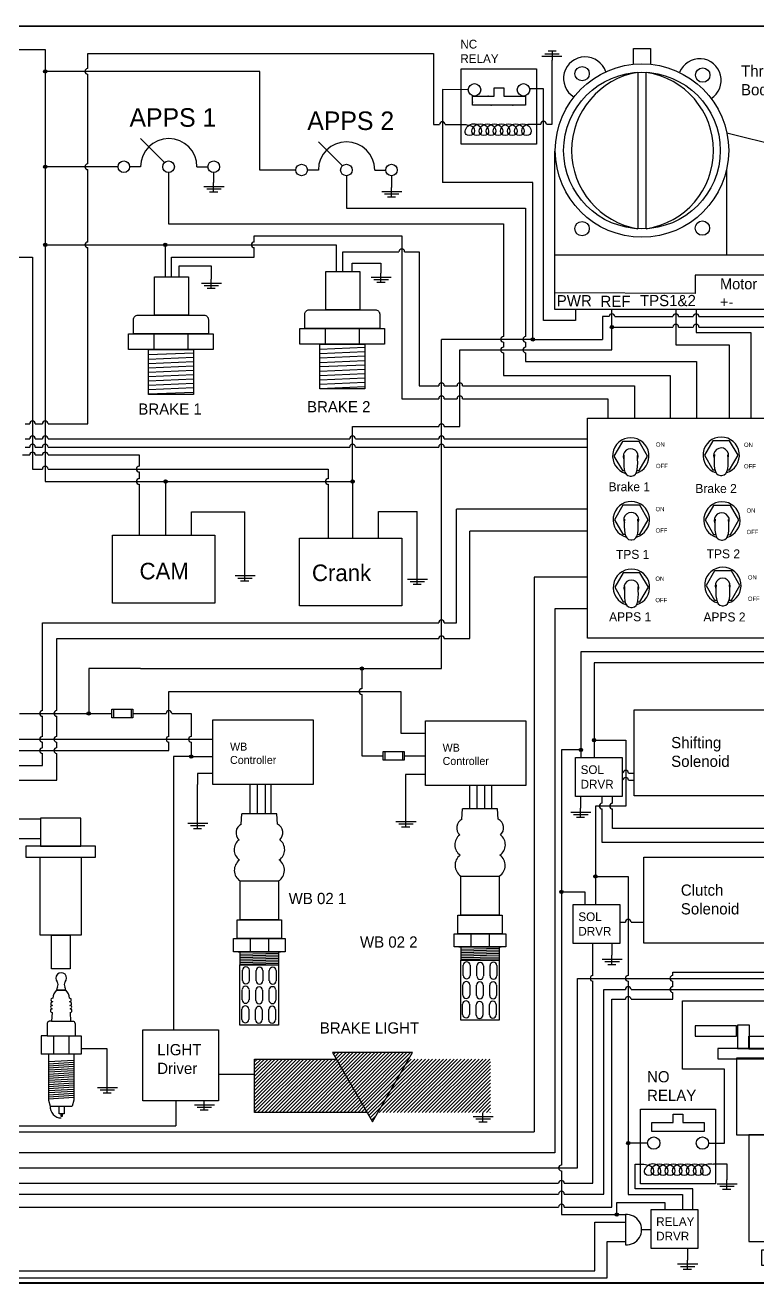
# Model space of a CAD drawing. Header units: inches. Extents: x 0 to 43.3, y -4.5 to 22.4.
# Drawn here: x 15.7 to 28.75, y 0.02 to 22.44 of the extents above; entities that cross this region are included whole.
import ezdxf
from ezdxf.enums import TextEntityAlignment as Align

# ---------------------------------------------------------------- set-up
doc = ezdxf.new("R2010")
doc.units = ezdxf.units.IN
doc.header["$MEASUREMENT"] = 0
for name, color, linetype in [('Analog', 50, 'Continuous'), ('Annotate', 50, 'Continuous'), ('Cockpit', 210, 'Continuous'), ('Digital', 170, 'Continuous'), ('High Current', 150, 'Continuous'), ('Power 12v', 10, 'Continuous'), ('Power 5v', 20, 'Continuous'), ('SYMS', 7, 'Continuous'), ('TITLE', 7, 'Continuous'), ('WIRES', 7, 'Continuous')]:
    doc.layers.add(name, color=color, linetype=linetype)
doc.styles.add('WD', font='romans.shx')

# ---------------------------------------------------------------- blocks, each defined once
blk = doc.blocks.new('Breakout')
blk.add_lwpolyline([(0, 2.995), (2.45, 2.995), (2.45, 0), (0, 0)], close=True)
for points in [[(0.673, 2.281), (0.704, 2.282), (0.818, 2.48), (0.704, 2.679), (0.475, 2.679), (0.36, 2.48), (0.475, 2.282), (0.503, 2.282)], [(1.905, 2.291), (1.935, 2.292), (2.05, 2.49), (1.935, 2.689), (1.706, 2.689), (1.592, 2.49), (1.706, 2.292), (1.734, 2.292)], [(0.681, 1.413), (0.711, 1.414), (0.826, 1.613), (0.711, 1.811), (0.482, 1.811), (0.368, 1.613), (0.482, 1.414), (0.511, 1.414)], [(1.914, 1.409), (1.945, 1.41), (2.059, 1.609), (1.945, 1.807), (1.716, 1.807), (1.601, 1.609), (1.716, 1.41), (1.744, 1.41)], [(0.683, 0.492), (0.713, 0.494), (0.828, 0.692), (0.713, 0.89), (0.484, 0.89), (0.37, 0.692), (0.484, 0.494), (0.512, 0.494)], [(1.927, 0.517), (1.958, 0.518), (2.072, 0.717), (1.958, 0.915), (1.729, 0.915), (1.614, 0.717), (1.729, 0.518), (1.757, 0.519)]]:
    blk.add_lwpolyline(points)
for centre, radius, start, end in [((0.589, 2.481), 0.248, 286.1518, 253.632), ((0.587, 2.478), 0.102, 338.173, 203.081), ((1.82, 2.49), 0.248, 286.1518, 253.632), ((1.819, 2.488), 0.102, 338.173, 203.081), ((0.596, 1.613), 0.248, 286.1518, 253.632), ((1.83, 1.609), 0.248, 286.1518, 253.632), ((0.595, 1.61), 0.102, 338.173, 203.081), ((1.828, 1.606), 0.102, 338.173, 203.081), ((0.598, 0.692), 0.248, 286.1518, 253.632), ((1.843, 0.717), 0.248, 286.1518, 253.632), ((0.597, 0.689), 0.102, 338.173, 203.081), ((1.841, 0.714), 0.102, 338.173, 203.081)]:
    blk.add_arc(centre, radius, start, end)
for points in [[(0.496, 2.49), (0.581, 2.205), (0.597, 2.205), (0.679, 2.488)], [(1.727, 2.5), (1.812, 2.215), (1.828, 2.215), (1.911, 2.498)], [(0.503, 1.622), (0.589, 1.337), (0.604, 1.337), (0.687, 1.62)], [(1.736, 1.618), (1.822, 1.333), (1.837, 1.333), (1.92, 1.616)], [(0.505, 0.701), (0.59, 0.416), (0.606, 0.416), (0.689, 0.7)], [(1.75, 0.726), (1.835, 0.441), (1.851, 0.441), (1.933, 0.724)]]:
    blk.add_spline(points, degree=3)
at = {"layer": 'Annotate', "attachment_point": 1}
for s, width, insert, char_height in [('ON\\P\\P^JOFF', 1.89478, (0.931, 2.666), 0.0584), ('ON\\P\\P^JOFF', 0.51151, (2.13, 2.663), 0.0584), ('Brake 1', 2.52245, (0.287, 2.123), 0.1224), ('Brake 2', 1.17289, (1.468, 2.099), 0.1224), ('ON\\P\\P^JOFF', 6.71642, (0.926, 1.787), 0.0584), ('ON\\P\\P^JOFF', 6.71642, (2.165, 1.767), 0.0584), ('TPS 1', 6.76963, (0.387, 1.202), 0.1224), ('TPS 2', 6.76963, (1.622, 1.209), 0.1224), ('ON\\P\\P^JOFF', 6.71642, (2.183, 0.857), 0.0584), ('ON\\P\\P^JOFF', 6.71642, (0.924, 0.839), 0.0584), ('APPS 1', 6.76963, (0.294, 0.352), 0.1224), ('APPS 2', 6.76963, (1.578, 0.349), 0.1224)]:
    blk.add_mtext_dynamic_manual_height_columns(s, width=width, gutter_width=1, heights=[0], dxfattribs=dict(at, insert=insert, char_height=char_height))
blk = doc.blocks.new('APPS1')
at = {"layer": 'Cockpit'}
for p, q in [((0.829, 0.075), (0.402, 0.502)), ((0.402, 0), (0.207, 0)), ((1.405, 0), (1.6, 0))]:
    blk.add_line(p, q, dxfattribs=at)
for centre in [(0.103, 0), (0.9, 0), (1.704, 0)]:
    blk.add_circle(centre, 0.103, dxfattribs=at)
blk.add_arc((0.903, 0), 0.502, 0, 180, dxfattribs=at)
at = {"layer": 'Annotate', "insert": (0.204, 1.043), "char_height": 0.3303, "attachment_point": 1}
blk.add_mtext_dynamic_manual_height_columns('APPS 1', width=2.54812, gutter_width=1, heights=[0], dxfattribs=at)
blk = doc.blocks.new('APPS2')
at = {"layer": 'Cockpit'}
for p, q in [((0.829, 0.075), (0.402, 0.502)), ((0.402, 0), (0.207, 0)), ((1.405, 0), (1.6, 0))]:
    blk.add_line(p, q, dxfattribs=at)
for centre in [(0.103, 0), (0.9, 0), (1.704, 0)]:
    blk.add_circle(centre, 0.103, dxfattribs=at)
blk.add_arc((0.903, 0), 0.502, 0, 180, dxfattribs=at)
at = {"layer": 'Annotate', "insert": (0.204, 1.043), "char_height": 0.3303, "attachment_point": 1}
blk.add_mtext_dynamic_manual_height_columns('APPS 2', width=2.54812, gutter_width=1, heights=[0], dxfattribs=at)
blk = doc.blocks.new('Coilonplub')
for p, q in [((0.083, 2.277), (-0.087, 2.277)), ((-0.077, 2.277), (0.092, 2.277)), ((-0.159, 1.878), (-0.167, 1.721)), ((0.164, 1.878), (0.172, 1.721)), ((-0.246, 1.684), (-0.246, 1.461)), ((-0.167, 1.721), (-0.209, 1.721)), ((-0.167, 1.721), (0.172, 1.721)), ((0.172, 1.721), (0.215, 1.721)), ((0.252, 1.684), (0.252, 1.461)), ((-0.246, 1.461), (-0.353, 1.461)), ((-0.353, 1.461), (-0.353, 1.136)), ((-0.246, 1.461), (0.252, 1.461)), ((-0.133, 1.461), (-0.133, 1.136)), ((0.139, 1.461), (0.139, 1.136)), ((0.252, 1.461), (0.358, 1.461)), ((0.358, 1.461), (0.358, 1.136)), ((0.358, 1.136), (-0.353, 1.136)), ((-0.221, 1.136), (-0.221, 0.317)), ((0.226, 1.136), (0.226, 0.317)), ((-0.221, 1.003), (0.226, 1.03)), ((-0.221, 0.966), (0.226, 0.994)), ((-0.221, 0.929), (0.226, 0.957)), ((-0.221, 0.893), (0.226, 0.92)), ((-0.221, 0.856), (0.226, 0.883)), ((-0.221, 0.819), (0.226, 0.846)), ((-0.221, 0.782), (0.226, 0.809)), ((-0.221, 0.745), (0.226, 0.773)), ((-0.221, 0.708), (0.226, 0.736)), ((-0.221, 0.672), (0.226, 0.699)), ((-0.221, 0.635), (0.226, 0.662)), ((-0.221, 0.598), (0.226, 0.625)), ((-0.221, 0.561), (0.226, 0.588)), ((-0.221, 0.524), (0.226, 0.552)), ((-0.221, 0.487), (0.226, 0.515)), ((-0.221, 0.451), (0.226, 0.478)), ((-0.221, 0.414), (0.226, 0.441)), ((-0.221, 0.377), (0.226, 0.404)), ((-0.221, 0.34), (0.226, 0.367)), ((-0.221, 0.317), (-0.191, 0.212)), ((0.226, 0.317), (0.196, 0.212)), ((-0.191, 0.212), (0.196, 0.212)), ((-0.034, 0.071), (-0.034, 0.212)), ((0.059, 0.071), (-0.034, 0.071)), ((-0.001, 0.071), (-0.001, 0.034)), ((-0.001, 0.034), (0.025, 0.034)), ((0.025, 0.034), (0.025, 0.071)), ((0.059, 0.212), (0.059, 0.071))]:
    blk.add_line(p, q)
for points in [[(-0.855, 4.973), (-0.855, 5.328), (-0.365, 5.328), (-0.365, 4.973)], [(-0.365, 4.844), (0.356, 4.844), (0.356, 5.339), (-0.365, 5.339)], [(-0.626, 4.645), (0.616, 4.645), (0.616, 4.844), (-0.626, 4.844)], [(0.359, 4.645), (0.359, 3.254), (-0.369, 3.254), (-0.369, 4.645)], [(0.161, 3.254), (0.161, 2.655), (-0.171, 2.655), (-0.171, 3.254)]]:
    blk.add_lwpolyline(points, close=True)
for centre, radius, start, end in [((0.003, 2.491), 0.0968, 315.4572, 224.5431), ((0.003, 2.491), 0.0968, 315.4576, 224.5424), ((0.054, 2.129), 0.198, 131.5526, 178.85), ((0.034, 2.275), 0.111, 151.2071, 179.0937), ((-0.156, 2.373), 0.103, 334.1316, 28.9835), ((0.162, 2.373), 0.103, 151.0165, 205.8684), ((-0.028, 2.275), 0.111, 0.9063, 28.7929), ((-0.048, 2.129), 0.198, 1.15, 48.4474), ((-0.151, 2.037), 0.0319, 84.665, 268.5875), ((-0.147, 2.101), 0.0319, 84.665, 268.5875), ((0.152, 2.101), 0.0319, 271.4125, 95.335), ((0.156, 2.037), 0.0319, 271.4125, 95.335), ((-0.158, 1.91), 0.0319, 84.665, 268.5875), ((-0.154, 1.974), 0.0319, 84.665, 268.5875), ((0.16, 1.974), 0.0319, 271.4125, 95.335), ((0.164, 1.91), 0.0319, 271.4125, 95.335), ((-0.209, 1.684), 0.0368, 90, 180), ((0.215, 1.684), 0.0368, 0, 90), ((0, 0.192), 0.192, 173.9546, 271.0666)]:
    blk.add_arc(centre, radius, start, end)
blk = doc.blocks.new('One wire brake-knock-temp')
for p, q in [((0.094, 1.077), (0.095, 0.799)), ((0.7, 1.077), (0.7, 0.799)), ((0, 0.708), (0.8, 0.743)), ((0, 0.63), (0.8, 0.665)), ((0, 0.552), (0.8, 0.587)), ((0, 0.474), (0.8, 0.509)), ((0, 0.397), (0.8, 0.431)), ((0, 0.319), (0.8, 0.353)), ((0, 0.241), (0.8, 0.275)), ((0, 0.163), (0.8, 0.198)), ((0, 0.085), (0.8, 0.12)), ((0, 0.007), (0.8, 0.042))]:
    blk.add_line(p, q)
for points in [[(0.108, 2.095), (0.713, 2.095), (0.713, 1.411), (0.108, 1.411)], [(-0.353, 1.077), (1.153, 1.077), (1.153, 0.799), (-0.353, 0.799)], [(0, 0.799), (0.8, 0.799), (0.8, 0), (0, 0)]]:
    blk.add_lwpolyline(points, close=True)
blk.add_lwpolyline([(-0.189, 1.411), (0.989, 1.411, -0.414214), (1.067, 1.333), (1.067, 1.077), (-0.267, 1.077), (-0.267, 1.333, -0.414214)], format="xyb", close=True)
blk = doc.blocks.new('fuel pump')
blk.add_line((2.564, -2.041), (1.731, -4.156))
for points in [[(0.809, -0.028), (0.072, -0.028), (0.072, -0.212), (0.809, -0.212)], [(0.824, -0.427), (1.039, -0.427), (1.039, -0.013), (0.824, -0.013)], [(1.638, -0.443), (1.024, -0.443), (1.024, -0.212), (1.638, -0.212)], [(2.943, -0.431), (0.471, -0.431), (0.471, -0.615), (2.943, -0.615)], [(0.809, -1.966), (2.59, -1.966), (2.59, -0.6), (0.809, -0.6)], [(1.024, -3.869), (2.391, -3.869), (2.391, -1.966), (1.024, -1.966)], [(1.255, -4.016), (1.731, -4.016), (1.731, -4.296), (1.255, -4.296)]]:
    blk.add_lwpolyline(points, close=True)
blk.add_circle((2.581, -2.006), 0.0396)
at = {"layer": 'Analog', "insert": (1.352, -1.084), "char_height": 0.2, "attachment_point": 1}
blk.add_mtext_dynamic_manual_height_columns('FUEL\\PPUMP', width=1.35632, gutter_width=1, heights=[0], dxfattribs=at)
blk = doc.blocks.new('WB02')
for p, q in [((0.023, 3.583), (0.035, 3.768)), ((0.656, 3.768), (0.035, 3.768)), ((0.668, 3.583), (0.656, 3.768)), ((0.183, 1.543), (0.183, 1.308)), ((0.508, 1.543), (0.508, 1.308)), ((0, 1.267), (0.689, 1.284)), ((0, 1.238), (0.689, 1.254)), ((0, 1.208), (0.689, 1.224)), ((0, 1.178), (0.689, 1.194)), ((0, 1.148), (0.689, 1.164)), ((0, 1.118), (0.689, 1.134)), ((0, 1.088), (0.689, 1.104)), ((0.045, 0.799), (0.045, 0.981)), ((0.166, 0.981), (0.166, 0.799)), ((0.286, 0.79), (0.286, 0.972)), ((0.407, 0.972), (0.407, 0.79)), ((0.522, 0.793), (0.522, 0.975)), ((0.643, 0.975), (0.643, 0.793)), ((0.04, 0.451), (0.04, 0.633)), ((0.161, 0.633), (0.161, 0.451)), ((0.281, 0.442), (0.281, 0.624)), ((0.401, 0.624), (0.401, 0.442)), ((0.517, 0.445), (0.517, 0.627)), ((0.637, 0.627), (0.637, 0.445)), ((0.035, 0.103), (0.035, 0.286)), ((0.156, 0.286), (0.156, 0.103)), ((0.276, 0.094), (0.276, 0.277)), ((0.396, 0.277), (0.396, 0.094)), ((0.512, 0.097), (0.512, 0.28)), ((0.633, 0.28), (0.633, 0.097))]:
    blk.add_line(p, q)
for points in [[(0.003, 2.57), (0.688, 2.57), (0.688, 1.875), (0.003, 1.875)], [(-0.05, 1.875), (0.741, 1.875), (0.741, 1.543), (-0.05, 1.543)], [(-0.115, 1.543), (0.806, 1.543), (0.806, 1.308), (-0.115, 1.308)], [(-0.033, 1.308), (0.721, 1.308), (0.721, 1.302), (-0.033, 1.302)], [(0, 1.074), (0.689, 1.074), (0.689, 1.302), (0, 1.302)], [(0, 1.074), (0.688, 1.074), (0.688, 0), (0, 0)]]:
    blk.add_lwpolyline(points, close=True)
for centre, radius, start, end in [((0.098, 3.43), 0.17, 115.8241, 228.1036), ((0.594, 3.43), 0.17, 311.8964, 64.1759), ((0.115, 3.127), 0.22, 126.4958, 235.8552), ((0.576, 3.127), 0.22, 304.1448, 53.5042), ((0.127, 2.761), 0.228, 126.5834, 237.0286), ((0.564, 2.761), 0.228, 302.9714, 53.4166), ((0.106, 0.98), 0.0605, 1.342, 178.658), ((0.347, 0.971), 0.0605, 1.342, 178.658), ((0.583, 0.974), 0.0605, 1.342, 178.658), ((0.1, 0.632), 0.0605, 1.342, 178.658), ((0.106, 0.799), 0.0604, 180.5439, 359.4561), ((0.341, 0.623), 0.0605, 1.342, 178.658), ((0.347, 0.79), 0.0604, 180.5439, 359.4561), ((0.577, 0.626), 0.0605, 1.342, 178.658), ((0.583, 0.793), 0.0604, 180.5439, 359.4561), ((0.1, 0.451), 0.0604, 180.5439, 359.4561), ((0.095, 0.284), 0.0605, 1.342, 178.658), ((0.336, 0.275), 0.0605, 1.342, 178.658), ((0.341, 0.442), 0.0604, 180.5439, 359.4561), ((0.572, 0.278), 0.0605, 1.342, 178.658), ((0.577, 0.445), 0.0604, 180.5439, 359.4561), ((0.095, 0.104), 0.0604, 180.5439, 359.4561), ((0.336, 0.095), 0.0604, 180.5439, 359.4561), ((0.572, 0.098), 0.0604, 180.5439, 359.4561)]:
    blk.add_arc(centre, radius, start, end)
blk = doc.blocks.new('crank')
blk.add_lwpolyline([(0, 0.818), (1.234, 0.818), (1.234, 0), (0, 0)], close=True)
at = {"layer": 'Annotate', "insert": (0.152, 0.499), "char_height": 0.2, "attachment_point": 1}
blk.add_mtext_dynamic_manual_height_columns('Crank', width=0.84305, gutter_width=1, heights=[0], dxfattribs=at)
blk = doc.blocks.new('Cam')
blk.add_lwpolyline([(0, 0.818), (1.234, 0.818), (1.234, 0), (0, 0)], close=True)
at = {"layer": 'Analog', "insert": (0.326, 0.486), "char_height": 0.2, "attachment_point": 1}
blk.add_mtext_dynamic_manual_height_columns('CAM', width=0.6523, gutter_width=1, heights=[0], dxfattribs=at)
blk = doc.blocks.new('throttle')
for p, q in [((1.401, 4.651), (1.709, 4.651)), ((1.401, 4.368), (1.401, 4.651)), ((1.709, 4.651), (1.709, 4.368)), ((1.48, 4.225), (1.481, 1.439)), ((1.631, 1.439), (1.63, 4.225)), ((3.066, 3.148), (4.025, 2.908)), ((0, 0), (0, 2.823)), ((0, 2.823), (0.012, 2.823)), ((4.025, 2.908), (4.025, 0)), ((3.063, 2.501), (3.063, 0.967)), ((4.025, 0.967), (0, 0.966)), ((4.025, 0.612), (2.5, 0.612)), ((2.5, 0.612), (2.5, 0.287)), ((2.5, 0.287), (0, 0.294)), ((4.025, 0), (0, 0))]:
    blk.add_line(p, q)
blk.add_lwpolyline([(4.025, 1.194), (4.573, 1.194), (4.573, 0.001), (4.025, 0.001)], close=True)
for centre, radius in [((1.555, 2.832), 1.544), ((0.489, 4.201), 0.128), ((2.637, 4.176), 0.128), ((1.555, 2.832), 1.395), ((2.631, 1.449), 0.128), ((0.488, 1.44), 0.128)]:
    blk.add_circle(centre, radius)
for centre, radius, start, end in [((0.543, 4.115), 0.385, 18.0747, 238.446), ((2.581, 4.083), 0.385, 302.343, 158.0904), ((1.715, 2.832), 1.413, 99.5776, 260.4473), ((1.42, 2.832), 1.409, 278.6378, 81.4103)]:
    blk.add_arc(centre, radius, start, end)
at = {"layer": 'Annotate', "attachment_point": 1}
for s, width, insert, char_height in [('Throttle\\PBody', 1.21674, (3.319, 4.349), 0.2), ('Motor\\P+-', 0.60232, (2.946, 0.552), 0.193), ('PWR', 0.83012, (0.037, 0.256), 0.2), ('REF', 0.927, (0.816, 0.245), 0.2), ('TPS1&2', 0.60232, (1.519, 0.259), 0.2)]:
    blk.add_mtext_dynamic_manual_height_columns(s, width=width, gutter_width=1, heights=[0], dxfattribs=dict(at, insert=insert, char_height=char_height))
blk = doc.blocks.new('WDDOT')
for radius in [0.03, 0.0187, 0.00929]:
    blk.add_circle((0, 0), radius)
blk = doc.blocks.new('Ground')
at = {"layer": 'WIRES'}
for p, q in [((0, -0.164), (0, 0)), ((-0.173, -0.07), (0.185, -0.07)), ((-0.124, -0.112), (0.133, -0.112)), ((-0.073, -0.164), (0.073, -0.164))]:
    blk.add_line(p, q, dxfattribs=at)
blk = doc.blocks.new('wb controller')
at = {"layer": 'WIRES'}
blk.add_lwpolyline([(0, 1.15), (1.788, 1.15), (1.788, 0), (0, 0)], close=True, dxfattribs=at)
at = {"layer": 'Annotate', "insert": (0.307, 0.744), "char_height": 0.14215, "attachment_point": 1}
blk.add_mtext_dynamic_manual_height_columns('WB^JController', width=1.95744, gutter_width=1, heights=[0], dxfattribs=at)
blk = doc.blocks.new('HFU0')
for p, q in [((-0.188, -0.078), (-0.188, 0.078)), ((-0.188, 0.078), (0.188, 0.078)), ((-0.156, 0.078), (-0.156, -0.078)), ((0.156, 0.078), (0.156, -0.078)), ((0.188, 0.078), (0.188, -0.078)), ((0.188, -0.078), (-0.188, -0.078))]:
    blk.add_line(p, q)
at = {"style": 'WD', "width": 0.7}
for tag, p in [('INST', (0, 0.257)), ('LOC', (0, 0.172)), ('DESC1', (0.007, -0.2)), ('DESC2', (0.007, -0.294)), ('DESC3', (0.007, -0.379))]:
    blk.add_attdef(tag, text='', height=0.0625, dxfattribs=at).set_placement(p, align=Align.CENTER)
at = {"style": 'WD', "flags": 1}
for tag, p in [('X4TERM01', (-0.188, 0)), ('X1TERM02', (0.188, 0))]:
    blk.add_attdef(tag, p, '', height=0.01, dxfattribs=at)
at = {"style": 'WD', "width": 0.7}
blk.add_attdef('RATING1', text='', height=0.0938, dxfattribs=at).set_placement((0, 0), align=Align.MIDDLE_CENTER)
at = {"linetype": 'Continuous', "style": 'WD', "flags": 9}
for tag, p in [('ASSYCODE', (0.156, 0.118)), ('MFG', (0.156, 0.083)), ('CAT', (0.156, 0.102))]:
    blk.add_attdef(tag, text='', height=0.01, dxfattribs=at).set_placement(p, align=Align.CENTER)
at = {"linetype": 'Continuous', "style": 'WD', "flags": 8}
blk.add_attdef('TERM01', text='', height=0.0625, dxfattribs=at).set_placement((-0.25, -0.016), align=Align.TOP_RIGHT)
blk.add_attdef('TERM02', text='', height=0.0625, dxfattribs=at).set_placement((0.25, -0.016), align=Align.TOP_LEFT)
blk = doc.blocks.new('NO relay')
blk.add_lwpolyline([(0, 1.333), (1.333, 1.333), (1.333, 0), (0, 0)], close=True)
for points in [[(0.58, 1.094), (0.58, 1.24), (0.75, 1.24), (0.75, 1.094), (0.75, 1.094)], [(0.75, 1.094), (1.134, 1.094), (1.134, 0.932), (0.201, 0.932), (0.201, 1.094), (0.58, 1.094)]]:
    blk.add_lwpolyline(points)
for centre in [(0.234, 0.728), (1.101, 0.728)]:
    blk.add_circle(centre, 0.11)
blk.add_spline([(0.034, 0.354), (0.137, 0.335), (0.211, 0.299), (0.211, 0.174), (0.086, 0.174), (0.137, 0.335), (0.337, 0.299), (0.337, 0.174), (0.211, 0.174), (0.211, 0.299), (0.462, 0.299), (0.462, 0.174), (0.337, 0.174), (0.337, 0.299), (0.588, 0.299), (0.588, 0.174), (0.462, 0.174), (0.462, 0.299), (0.713, 0.299), (0.713, 0.174), (0.588, 0.174), (0.588, 0.299), (0.839, 0.299), (0.839, 0.174), (0.713, 0.174), (0.713, 0.299), (0.965, 0.299), (0.965, 0.174), (0.839, 0.174), (0.839, 0.299), (1.09, 0.299), (1.09, 0.174), (0.965, 0.174), (0.965, 0.299), (1.216, 0.299), (1.216, 0.174), (1.09, 0.174), (1.09, 0.299), (1.301, 0.354)], degree=3)
at = {"layer": 'Annotate', "insert": (0.115, 2.01), "char_height": 0.2, "attachment_point": 1}
blk.add_mtext_dynamic_manual_height_columns('NO\\PRELAY', width=0.68581, gutter_width=1, heights=[0], dxfattribs=at)

msp = doc.modelspace()

# ---------------------------------------------------------------- hatches: boundary and pattern name
h = msp.add_hatch()
h.set_pattern_fill('ANSI31', color=256, scale=0.360261)
h.set_pattern_definition([(45, (16.711335, 7.834493), (-0.0318429, 0.0318429), [])])
h.paths.add_polyline_path([(22.603, 4.136), (21.176, 4.136), (21.89, 2.9)])
h.paths.add_polyline_path([(21.243, 4.021), (19.788, 4.021), (19.788, 3.069), (21.792, 3.069)])
h.paths.add_polyline_path([(23.993, 4.021), (22.536, 4.021), (21.987, 3.068), (23.993, 3.069)])

# ---------------------------------------------------------------- linework, layer by layer
for points in [[(23.471, 21.665), (24.813, 21.665), (24.813, 20.323), (23.471, 20.323)], [(21.89, 2.9), (22.603, 4.136), (21.176, 4.136)]]:
    msp.add_lwpolyline(points, close=True)
for points in [[(24.055, 21.179), (24.055, 21.326), (24.226, 21.326), (24.226, 21.179), (24.226, 21.179)], [(24.226, 21.179), (24.612, 21.179), (24.612, 21.017), (23.673, 21.017), (23.673, 21.179), (24.055, 21.179)], [(21.792, 3.069), (19.788, 3.069), (19.788, 4.021), (21.243, 4.021)]]:
    msp.add_lwpolyline(points)
for centre in [(23.707, 21.29), (24.578, 21.29)]:
    msp.add_circle(centre, 0.111)
msp.add_spline([(23.536, 20.673), (23.608, 20.66), (23.683, 20.624), (23.683, 20.497), (23.557, 20.497), (23.608, 20.66), (23.81, 20.624), (23.81, 20.497), (23.683, 20.497), (23.683, 20.624), (23.936, 20.624), (23.936, 20.497), (23.81, 20.497), (23.81, 20.624), (24.062, 20.624), (24.062, 20.497), (23.936, 20.497), (23.936, 20.624), (24.189, 20.624), (24.189, 20.497), (24.062, 20.497), (24.062, 20.624), (24.315, 20.624), (24.315, 20.497), (24.189, 20.497), (24.189, 20.624), (24.442, 20.624), (24.442, 20.497), (24.315, 20.497), (24.315, 20.624), (24.568, 20.624), (24.568, 20.497), (24.442, 20.497), (24.442, 20.624), (24.694, 20.624), (24.694, 20.497), (24.568, 20.497), (24.568, 20.624), (24.78, 20.679)], degree=3)
for p in [(23.952, 21.179), (24.612, 21.179), (23.673, 21.073), (24.002, 21.017), (24.388, 21.017)]:
    msp.add_point(p)
at = {"layer": 'Analog'}
for p, q in [((18.257, 19.817), (18.257, 18.9)), ((21.424, 19.759), (21.424, 19.184)), ((21.424, 19.184), (24.617, 19.184)), ((24.617, 19.184), (24.617, 16.894)), ((18.257, 18.9), (24.222, 18.9)), ((24.222, 18.9), (24.222, 16.894)), ((19.782, 18.579), (19.782, 18.691)), ((19.782, 18.691), (22.411, 18.691)), ((22.411, 18.691), (22.411, 15.787)), ((19.782, 18.307), (19.782, 18.479)), ((21.361, 18.056), (21.361, 18.406)), ((21.361, 18.406), (22.361, 18.406)), ((22.461, 18.406), (22.721, 18.406)), ((22.721, 18.406), (22.721, 16.018)), ((18.309, 17.958), (18.309, 18.307)), ((18.309, 18.307), (19.782, 18.307)), ((27.291, 17.377), (27.291, 16.746)), ((27.653, 17.377), (27.653, 16.966)), ((27.653, 16.966), (28.63, 16.966)), ((28.63, 16.966), (28.63, 15.44)), ((24.222, 16.794), (24.222, 16.706)), ((24.222, 16.606), (24.222, 16.202)), ((24.617, 16.794), (24.617, 16.706)), ((24.617, 16.606), (24.617, 16.447)), ((27.291, 16.746), (28.24, 16.746)), ((28.24, 16.746), (28.24, 15.438)), ((24.617, 16.447), (27.658, 16.447)), ((27.658, 16.447), (27.658, 15.438)), ((24.222, 16.202), (27.191, 16.202)), ((27.191, 16.202), (27.191, 15.44)), ((22.721, 16.018), (23.068, 16.018)), ((23.168, 16.018), (23.395, 16.018)), ((23.495, 16.018), (26.557, 16.018)), ((26.557, 16.018), (26.557, 15.439)), ((22.411, 15.787), (23.068, 15.787)), ((23.168, 15.787), (23.395, 15.787)), ((23.495, 15.787), (26.081, 15.787)), ((26.081, 15.787), (26.081, 15.439)), ((15.703, 15.073), (15.783, 15.073)), ((15.883, 15.073), (16.01, 15.073)), ((16.11, 15.073), (21.484, 15.073)), ((21.584, 15.073), (23.068, 15.073)), ((23.168, 15.073), (25.72, 15.073)), ((15.703, 14.925), (15.783, 14.925)), ((15.883, 14.925), (16.01, 14.925)), ((16.11, 14.925), (21.484, 14.925)), ((21.584, 14.925), (23.068, 14.925)), ((23.168, 14.925), (25.719, 14.925)), ((23.384, 11.793), (23.384, 13.821)), ((25.719, 13.821), (23.384, 13.821)), ((25.719, 13.429), (23.624, 13.429)), ((23.624, 11.512), (23.624, 13.429)), ((25.719, 12.607), (24.767, 12.607)), ((24.767, 12.607), (24.767, 2.725)), ((25.719, 12.045), (25.136, 12.045)), ((25.136, 12.045), (25.136, 2.347)), ((16.011, 10.229), (16.011, 11.793)), ((16.011, 11.793), (23.068, 11.793)), ((23.168, 11.793), (23.384, 11.793)), ((16.264, 10.229), (16.264, 11.512)), ((16.264, 11.512), (23.068, 11.512)), ((23.168, 11.512), (23.624, 11.512)), ((18.264, 9.769), (18.264, 10.569)), ((18.38, 10.569), (22.391, 10.569)), ((22.391, 10.569), (22.391, 9.827)), ((16.011, 9.769), (16.011, 10.129)), ((16.264, 9.769), (16.264, 10.129)), ((11.972, 9.719), (19.045, 9.719)), ((16.011, 9.566), (16.011, 9.669)), ((16.264, 9.566), (16.264, 9.669)), ((18.264, 9.516), (18.264, 9.669)), ((22.391, 9.827), (22.83, 9.827)), ((15.153, 9.516), (18.264, 9.516)), ((16.011, 9.253), (16.011, 9.466)), ((16.264, 8.992), (16.264, 9.466)), ((15.153, 9.253), (16.011, 9.253)), ((15.153, 8.993), (16.264, 8.992)), ((2.513, 2.725), (24.767, 2.725)), ((25.136, 2.347), (2.274, 2.347))]:
    msp.add_line(p, q, dxfattribs=at)
for centre, start, end in [((19.782, 18.529), 90, 270), ((22.411, 18.406), 0, 180), ((24.222, 16.844), 90, 270), ((24.617, 16.844), 90, 270), ((24.222, 16.656), 90, 270), ((24.617, 16.656), 90, 270), ((23.118, 16.018), 0, 180), ((23.445, 16.018), 0, 180), ((23.118, 15.787), 0, 180), ((23.445, 15.787), 0, 180), ((15.833, 15.073), 0, 180), ((16.06, 15.073), 0, 180), ((21.534, 15.073), 0, 180), ((23.118, 15.073), 0, 180), ((15.833, 14.925), 0, 180), ((16.06, 14.925), 0, 180), ((21.534, 14.925), 0, 180), ((23.118, 14.925), 0, 180), ((23.118, 11.793), 0, 180), ((23.118, 11.512), 0, 180), ((16.011, 10.179), 90, 270), ((16.264, 10.179), 90, 270), ((16.011, 9.719), 90, 270), ((16.264, 9.719), 90, 270), ((18.264, 9.719), 90, 270), ((16.011, 9.516), 90, 270), ((16.264, 9.516), 90, 270)]:
    msp.add_arc(centre, 0.05, start, end, dxfattribs=at)
at = {"layer": 'Digital'}
for p, q in [((16.817, 21.669), (16.817, 21.937)), ((16.817, 21.937), (22.976, 21.937)), ((22.976, 21.937), (22.976, 20.673)), ((16.817, 19.97), (16.817, 21.569)), ((22.976, 20.673), (23.083, 20.673)), ((23.183, 20.673), (23.536, 20.673)), ((16.817, 18.579), (16.817, 19.87)), ((16.817, 15.339), (16.817, 18.479)), ((3.975, 18.306), (15.833, 18.306)), ((15.833, 18.306), (15.833, 14.533)), ((15.703, 15.339), (15.783, 15.339)), ((15.883, 15.339), (16.01, 15.339)), ((16.11, 15.339), (16.817, 15.339)), ((15.653, 14.785), (15.783, 14.785)), ((15.883, 14.785), (16.01, 14.785)), ((16.11, 14.785), (17.734, 14.785)), ((17.734, 14.785), (17.734, 14.583)), ((15.833, 14.533), (16.01, 14.533)), ((16.11, 14.533), (21.1, 14.533)), ((17.734, 14.483), (17.734, 14.362)), ((21.1, 14.533), (21.1, 14.362)), ((17.734, 14.262), (17.734, 13.356)), ((21.1, 14.262), (21.1, 13.304)), ((25.978, 8.578), (25.978, 8.701)), ((26.164, 8.578), (26.164, 8.699)), ((25.978, 7.878), (25.978, 8.478)), ((26.164, 8.131), (26.164, 8.478)), ((29.88, 8.131), (26.164, 8.131)), ((29.629, 7.878), (25.978, 7.878)), ((25.816, 5.884), (25.816, 6.082)), ((25.816, 5.508), (25.816, 5.884)), ((25.542, 2.08), (25.542, 5.458)), ((25.542, 5.458), (30.403, 5.458)), ((25.816, 1.807), (25.816, 5.408)), ((27.236, 5.508), (27.236, 5.57)), ((27.236, 5.57), (29.579, 5.57)), ((27.236, 5.309), (27.236, 5.408)), ((26.008, 1.616), (26.008, 5.259)), ((26.008, 5.259), (26.394, 5.259)), ((26.494, 5.259), (29.629, 5.259)), ((27.236, 5.085), (27.236, 5.209)), ((26.151, 1.384), (26.151, 5.085)), ((26.151, 5.085), (26.394, 5.085)), ((26.494, 5.085), (27.236, 5.085)), ((18.385, 3.276), (18.385, 2.829)), ((3.949, 2.829), (18.385, 2.829)), ((3.949, 2.08), (25.542, 2.08)), ((3.949, 1.807), (25.204, 1.807)), ((25.304, 1.807), (25.816, 1.807)), ((4.677, 1.616), (25.204, 1.616)), ((25.304, 1.616), (26.008, 1.616)), ((4.937, 1.384), (25.204, 1.384)), ((25.304, 1.384), (26.151, 1.384)), ((25.852, 0.335), (25.852, 1.112)), ((25.852, 1.112), (26.395, 1.112)), ((26.07, 0.121), (26.07, 0.768)), ((26.07, 0.768), (26.395, 0.768)), ((2.141, 0.249), (25.852, 0.249)), ((1.8, 0.121), (26.07, 0.121))]:
    msp.add_line(p, q, dxfattribs=at)
for centre, start, end in [((16.817, 21.619), 90, 270), ((23.133, 20.673), 0, 180), ((16.817, 19.92), 90, 270), ((16.817, 18.529), 90, 270), ((15.833, 15.339), 0, 180), ((16.06, 15.339), 0, 180), ((15.833, 14.785), 0, 180), ((16.06, 14.785), 0, 180), ((16.06, 14.533), 0, 180), ((17.734, 14.533), 90, 270), ((17.734, 14.312), 90, 270), ((21.1, 14.312), 90, 270), ((25.978, 8.528), 90, 270), ((26.164, 8.528), 90, 270), ((25.816, 5.458), 90, 270), ((27.236, 5.458), 90, 270), ((26.444, 5.259), 0, 180), ((27.236, 5.259), 90, 270), ((26.444, 5.085), 0, 180), ((25.254, 1.807), 0, 180), ((25.254, 1.616), 0, 180), ((25.254, 1.384), 0, 180)]:
    msp.add_arc(centre, 0.05, start, end, dxfattribs=at)
at = {"layer": 'High Current'}
for p, q in [((26.449, 9.115), (26.547, 9.115)), ((26.449, 8.988), (26.549, 8.988)), ((26.297, 6.459), (26.394, 6.459)), ((26.494, 6.459), (26.72, 6.459))]:
    msp.add_line(p, q, dxfattribs=at)
for centre, start in [((26.399, 9.115), 0), ((26.399, 8.988), 360), ((26.444, 6.459), 0)]:
    msp.add_arc(centre, 0.05, start, 180, dxfattribs=at)
at = {"layer": 'Power 12v'}
for p, q in [((24.936, 21.307), (24.688, 21.308)), ((24.936, 17.183), (24.936, 21.307)), ((23.596, 21.293), (23.133, 21.295)), ((23.133, 21.295), (23.133, 19.637)), ((24.745, 19.637), (23.133, 19.637)), ((24.745, 16.844), (24.745, 19.637)), ((25.506, 17.377), (25.506, 17.183)), ((25.506, 17.183), (24.936, 17.183)), ((26.104, 17.25), (25.984, 17.25)), ((25.984, 17.25), (25.984, 16.844)), ((26.204, 17.25), (27.241, 17.25)), ((27.341, 17.25), (27.603, 17.25)), ((27.703, 17.25), (30.104, 17.25)), ((23.118, 10.979), (23.118, 16.844)), ((24.745, 16.844), (23.118, 16.844)), ((24.745, 16.844), (25.984, 16.844)), ((29.249, 11.081), (25.835, 11.081)), ((25.835, 11.081), (25.835, 9.396)), ((17.755, 10.979), (16.834, 10.979)), ((16.834, 10.979), (16.834, 10.179)), ((17.755, 10.979), (21.7, 10.979)), ((21.7, 10.979), (21.7, 10.619)), ((21.7, 10.979), (23.118, 10.979)), ((21.7, 10.519), (21.7, 9.425)), ((15.6, 10.179), (17.244, 10.179)), ((17.619, 10.179), (18.214, 10.179)), ((18.314, 10.179), (18.662, 10.179)), ((18.662, 10.179), (18.662, 9.769)), ((18.662, 9.669), (18.662, 9.41)), ((25.835, 9.703), (26.399, 9.703)), ((26.399, 9.703), (26.399, 8.528)), ((21.7, 9.425), (22.078, 9.425)), ((22.453, 9.425), (22.831, 9.425)), ((18.347, 9.41), (18.344, 4.54)), ((18.662, 9.41), (18.347, 9.41)), ((18.662, 9.41), (19.046, 9.41)), ((26.399, 8.528), (25.859, 8.528)), ((25.859, 8.528), (25.859, 6.774)), ((25.859, 7.276), (26.444, 7.276)), ((26.444, 7.276), (26.444, 5.508)), ((26.444, 5.408), (26.444, 1.606)), ((27.411, 3.838), (27.411, 5.056)), ((27.411, 5.056), (29.764, 5.056)), ((28.16, 3.838), (27.411, 3.838)), ((28.16, 2.524), (28.16, 3.838)), ((26.788, 2.524), (26.444, 2.524)), ((27.875, 2.524), (28.16, 2.524)), ((26.444, 1.606), (27.412, 1.606)), ((27.412, 1.606), (27.412, 1.341))]:
    msp.add_line(p, q, dxfattribs=at)
for centre, start, end in [((26.154, 17.25), 0, 180), ((27.291, 17.25), 0, 180), ((27.653, 17.25), 0, 180), ((21.7, 10.569), 90, 270), ((18.264, 10.179), 0, 180), ((18.662, 9.719), 90, 270), ((26.444, 5.458), 90, 270)]:
    msp.add_arc(centre, 0.05, start, end, dxfattribs=at)
at = {"layer": 'Power 5v'}
for p, q in [((3.723, 22.007), (16.06, 22.007)), ((16.06, 22.007), (16.06, 14.312)), ((19.881, 21.619), (16.06, 21.619)), ((19.881, 19.862), (19.881, 21.619)), ((17.357, 19.92), (16.06, 19.92)), ((20.524, 19.862), (19.881, 19.862)), ((16.06, 18.529), (18.198, 18.529)), ((18.198, 18.529), (18.198, 17.958)), ((18.198, 18.529), (21.243, 18.529)), ((21.243, 18.529), (21.243, 18.056)), ((26.154, 16.656), (26.154, 17.377)), ((26.154, 17.064), (27.241, 17.064)), ((27.341, 17.064), (27.603, 17.064)), ((27.703, 17.064), (29.871, 17.064)), ((23.445, 15.289), (23.445, 16.656)), ((23.445, 16.656), (26.154, 16.656)), ((21.534, 14.312), (21.534, 15.289)), ((21.534, 15.289), (23.068, 15.289)), ((23.168, 15.289), (23.445, 15.289)), ((16.06, 14.312), (18.203, 14.312)), ((18.203, 14.312), (18.203, 13.354)), ((18.203, 14.312), (21.534, 14.312)), ((21.534, 14.312), (21.534, 13.305)), ((29.04, 11.276), (25.602, 11.276)), ((25.602, 11.276), (25.602, 9.394)), ((25.602, 9.529), (25.254, 9.529)), ((25.254, 9.529), (25.254, 6.999)), ((25.254, 6.999), (25.671, 6.999)), ((25.254, 6.999), (25.254, 2.13)), ((25.671, 6.999), (25.671, 6.774)), ((25.254, 2.03), (25.254, 1.25)), ((26.24, 1.25), (26.24, 1.462)), ((26.24, 1.462), (27.098, 1.462)), ((27.098, 1.462), (27.098, 1.342)), ((25.254, 1.25), (26.395, 1.25))]:
    msp.add_line(p, q, dxfattribs=at)
for centre, start, end in [((27.291, 17.064), 0, 180), ((27.653, 17.064), 0, 180), ((23.118, 15.289), 0, 180), ((25.254, 2.08), 90, 270)]:
    msp.add_arc(centre, 0.05, start, end, dxfattribs=at)
at = {"layer": 'TITLE', "const_width": 0.0312}
msp.add_lwpolyline([(30.594, 0.281), (30.594, 22.177), (30.344, 22.427), (0.281, 22.427), (0.031, 22.177), (0.031, 0.281), (0.281, 0.031), (30.344, 0.031)], close=True, dxfattribs=at)
at = {"layer": 'WIRES'}
for p, q in [((25.089, 20.679), (25.089, 21.817)), ((24.78, 20.679), (24.886, 20.679)), ((24.986, 20.679), (25.089, 20.679)), ((19.06, 19.817), (19.06, 19.637)), ((22.227, 19.759), (22.227, 19.55)), ((21.527, 18.056), (21.527, 18.202)), ((21.527, 18.202), (22.038, 18.202)), ((22.038, 18.202), (22.039, 18.025)), ((18.446, 17.958), (18.446, 18.153)), ((18.446, 18.153), (19.018, 18.153)), ((19.018, 18.153), (19.016, 17.918)), ((18.668, 13.353), (18.668, 13.773)), ((18.668, 13.773), (19.614, 13.773)), ((19.614, 13.322), (19.614, 13.773)), ((21.998, 13.304), (21.998, 13.775)), ((21.998, 13.775), (22.685, 13.775)), ((22.685, 12.644), (22.685, 13.775)), ((19.614, 12.704), (19.614, 13.322)), ((18.264, 10.569), (18.38, 10.569)), ((19.045, 9.11), (18.771, 9.11)), ((18.771, 9.11), (18.771, 8.912)), ((22.831, 9.093), (22.479, 9.093)), ((22.479, 9.093), (22.479, 8.321)), ((26.338, 9.115), (26.349, 9.115)), ((26.338, 8.988), (26.349, 8.988)), ((18.771, 8.293), (18.771, 8.912)), ((19.712, 8.392), (19.712, 8.914)), ((19.842, 8.392), (19.842, 8.914)), ((19.981, 8.392), (19.981, 8.914)), ((20.086, 8.392), (20.086, 8.914)), ((23.624, 8.479), (23.623, 8.896)), ((23.756, 8.479), (23.755, 8.896)), ((23.89, 8.479), (23.89, 8.896)), ((24.012, 8.479), (24.012, 8.896)), ((25.595, 8.7), (25.595, 8.492)), ((26.153, 6.08), (26.153, 5.871)), ((17.163, 4.201), (16.699, 4.201)), ((17.163, 3.582), (17.163, 4.201)), ((19.148, 3.754), (19.788, 3.753)), ((26.567, 1.707), (26.567, 2.149)), ((26.567, 2.149), (26.696, 2.149)), ((27.965, 2.151), (28.199, 2.151)), ((28.199, 2.151), (28.199, 2.077)), ((28.199, 2.077), (28.199, 1.868)), ((27.597, 1.707), (26.567, 1.707)), ((27.597, 1.342), (27.597, 1.707)), ((26.395, 1.25), (26.395, 0.712)), ((26.682, 0.981), (26.854, 0.981)), ((27.497, 0.647), (27.497, 0.439)), ((25.852, 0.249), (25.852, 0.335))]:
    msp.add_line(p, q, dxfattribs=at)
for points in [[(26.548, 10.246), (29.274, 10.246), (29.274, 8.713), (26.548, 8.713)], [(25.506, 9.395), (26.338, 9.395), (26.338, 8.7), (25.506, 8.7)], [(26.719, 7.616), (29.446, 7.616), (29.446, 6.084), (26.719, 6.084)], [(25.465, 6.775), (26.297, 6.775), (26.297, 6.08), (25.465, 6.08)], [(17.801, 4.54), (19.148, 4.54), (19.148, 3.276), (17.801, 3.276)], [(26.852, 1.342), (27.684, 1.342), (27.684, 0.647), (26.852, 0.647)]]:
    msp.add_lwpolyline(points, close=True, dxfattribs=at)
for centre, radius, start, end in [((24.936, 20.679), 0.05, 0, 180), ((26.412, 0.981), 0.27, 266.3596, 93.6404)]:
    msp.add_arc(centre, radius, start, end, dxfattribs=at)

# ---------------------------------------------------------------- block references
at = {"rotation": 180}
msp.add_blockref('Ground', (25.089, 21.817), dxfattribs=at)
for name, p in [('Ground', (19.06, 19.637)), ('Ground', (22.227, 19.55)), ('One wire brake-knock-temp', (17.899, 15.864)), ('One wire brake-knock-temp', (20.95, 15.961)), ('Ground', (22.039, 18.025)), ('Ground', (19.016, 17.918)), ('Ground', (19.614, 12.704)), ('Ground', (22.685, 12.644)), ('Coilonplub', (16.341, 2.972)), ('WB02', (19.529, 4.624)), ('Ground', (22.48, 8.323)), ('WB02', (23.46, 4.711)), ('Ground', (25.595, 8.492)), ('Ground', (18.771, 8.293)), ('Ground', (26.153, 5.871)), ('fuel pump', (27.566, 4.638)), ('Ground', (17.163, 3.582)), ('Ground', (18.891, 3.277)), ('Ground', (23.856, 3.065)), ('Ground', (28.199, 1.868)), ('Ground', (27.497, 0.439))]:
    msp.add_blockref(name, p)
at = {"xscale": 1.477759709081094, "yscale": 1.477759709081094, "zscale": 1.477759709081094}
for name, p in [('Cam', (17.258, 12.145)), ('crank', (20.586, 12.095))]:
    msp.add_blockref(name, p, dxfattribs=at)
at = {"layer": 'Power 5v'}
msp.add_blockref('WDDOT', (18.203, 14.312), dxfattribs=at)
at = {"layer": 'SYMS'}
for name, p in [('WDDOT', (16.06, 21.619)), ('WDDOT', (16.06, 19.92)), ('WDDOT', (16.06, 18.529)), ('WDDOT', (18.198, 18.529)), ('WDDOT', (26.154, 17.064)), ('WDDOT', (24.745, 16.844)), ('WDDOT', (21.534, 14.312)), ('WDDOT', (21.7, 10.979)), ('WDDOT', (16.834, 10.179)), ('HFU0', (17.432, 10.179)), ('WDDOT', (25.835, 9.703)), ('WDDOT', (18.662, 9.41)), ('HFU0', (22.266, 9.425)), ('WDDOT', (25.602, 9.529)), ('WDDOT', (25.859, 7.276)), ('WDDOT', (25.254, 6.999)), ('WDDOT', (26.444, 2.524)), ('WDDOT', (26.24, 1.25))]:
    msp.add_blockref(name, p, dxfattribs=at)
at = {"layer": 'WIRES'}
for name, p in [('throttle', (25.134, 17.377)), ('APPS1', (17.357, 19.92)), ('APPS2', (20.524, 19.862)), ('wb controller', (19.045, 8.914)), ('wb controller', (22.831, 8.896)), ('NO relay', (26.664, 1.796))]:
    msp.add_blockref(name, p, dxfattribs=at)
at = {"layer": 'WIRES', "xscale": 1.308212161221744, "yscale": 1.308212161221744, "zscale": 1.308212161221744}
msp.add_blockref('Breakout', (25.719, 11.521), dxfattribs=at)

# ---------------------------------------------------------------- texts
at = {"layer": 'Annotate', "attachment_point": 1}
for s, width, insert, char_height in [('NC\\PRELAY', 0.36294, (23.454, 22.182), 0.1552), ('BRAKE 1', 1.29559, (17.718, 15.703), 0.2), ('BRAKE 2', 1.48396, (20.723, 15.744), 0.2), ('Shifting Solenoid', 1.45099, (27.209, 9.76), 0.2), ('SOL\\PDRVR', 0.68581, (25.596, 9.255), 0.1552), ('WB 02 1', 1.45099, (20.396, 6.982), 0.2), ('Clutch\\PSolenoid', 1.45099, (27.381, 7.131), 0.2), ('SOL\\PDRVR', 0.68581, (25.556, 6.634), 0.1552), ('WB 02 2', 1.45099, (21.666, 6.206), 0.2), ('BRAKE LIGHT', 2.64191, (20.951, 4.675), 0.2), ('LIGHT\\PDriver', 1.45099, (18.055, 4.288), 0.2), ('RELAY\\PDRVR', 0.68581, (26.942, 1.202), 0.1552)]:
    msp.add_mtext_dynamic_manual_height_columns(s, width=width, gutter_width=1, heights=[0], dxfattribs=dict(at, insert=insert, char_height=char_height))

doc.saveas('drawing.dxf')
